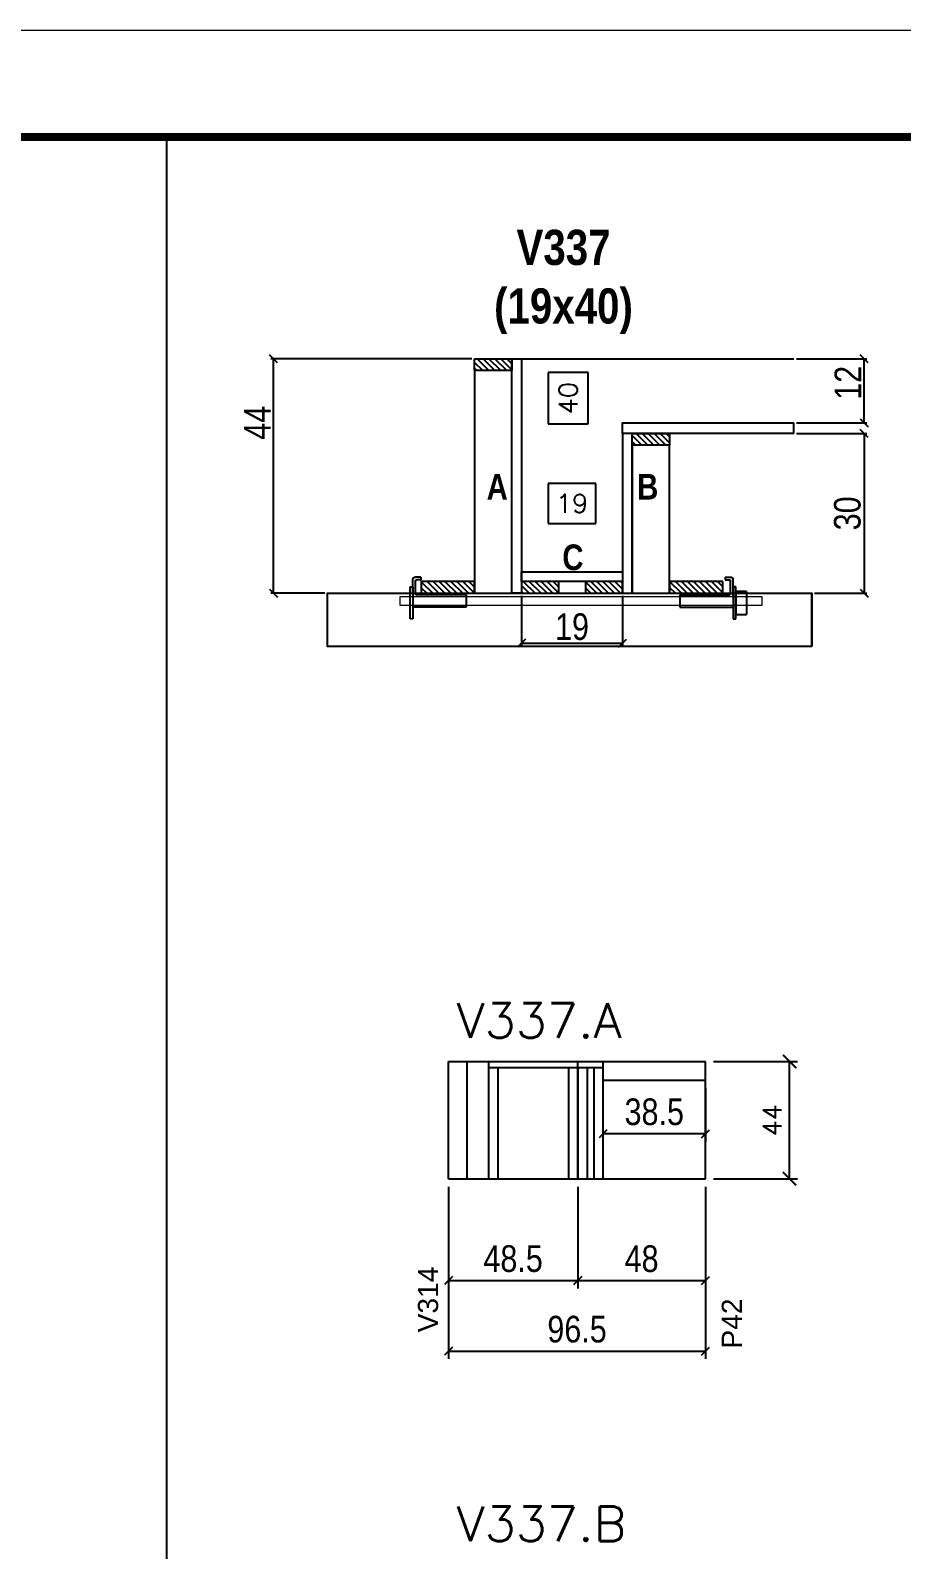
# Model space of a CAD drawing. Extents: x -3394 to 16474, y -5031 to 14397.
# Drawn here: x 4742 to 5069, y 43 to 614 of the extents above; entities that cross this region are included whole.
import ezdxf

# ---------------------------------------------------------------- set-up
doc = ezdxf.new("R2010")
doc.units = 0
doc.linetypes.add('DASHED', pattern=[0.75, 0.5, -0.25])
doc.layers.get('0').update_dxf_attribs({"linetype": 'CONTINUOUS'})
doc.layers.get('Defpoints').update_dxf_attribs({"linetype": 'CONTINUOUS'})
for name, color, linetype in [('barrote', 251, 'CONTINUOUS'), ('COTA', 241, 'CONTINUOUS'), ('Cota Seção (2x)', 4, 'CONTINUOUS'), ('detalhes', 4, 'CONTINUOUS'), ('NOMENCLATURA', 7, 'CONTINUOUS'), ('Painéis', 200, 'CONTINUOUS'), ('presilha', 1, 'CONTINUOUS'), ('SARR_2.2x10', 60, 'CONTINUOUS'), ('SARR_2.2x7', 40, 'CONTINUOUS'), ('SARR_3.5x7', 81, 'CONTINUOUS')]:
    doc.layers.add(name, color=color, linetype=linetype)
for name, color, linetype, lineweight in [('CONCRETO', 251, 'CONTINUOUS', 25), ('Folhas', 255, 'CONTINUOUS', 9), ('SARRAFO DE PRESSAO', 251, 'DASHED', 9), ('SCO-___-LAJ', 2, 'CONTINUOUS', 0), ('Texto Seção', 7, 'CONTINUOUS', 15)]:
    doc.layers.add(name, color=color, linetype=linetype, lineweight=lineweight)
doc.styles.add('ARIAL', font='arial.ttf')
doc.styles.add('COTA TECNICA', font='techl___.ttf', dxfattribs={"height": 10})
doc.styles.add('COTA TECNICA 2X', font='techl___.ttf', dxfattribs={"height": 10})
doc.styles.add('REGUA-120', font='ROMANS.shx', dxfattribs={"height": 15})
doc.styles.add('ROMANS', font='romans.shx')
doc.styles.add('TECNICA', font='techb___.ttf', dxfattribs={"height": 10})
doc.dimstyles.new('Cota Paínel', dxfattribs={"dimtxt": 7, "dimasz": 5, "dimexe": 3, "dimexo": 3, "dimgap": 3, "dimtad": 1, "dimdec": 1, "dimzin": 12, "dimdsep": 46, "dimtxsty": 'ROMANS', "dimblk": 'ARCHTICK', "dimcen": 0, "dimclrd": 4, "dimclre": 4, "dimclrt": 1, "dimadec": 1, "dimazin": 3, "dimtfac": 1, "dimtdec": 1, "dimtmove": 0, "dimatfit": 3, "dimldrblk": 'OBLIQUE', "dimfxl": 1, "dimtolj": 1, "dimtzin": 12, "dimarcsym": 0})
doc.dimstyles.new('Cota Seção interna', dxfattribs={"dimtxt": 7, "dimasz": 6, "dimexe": 0.18, "dimexo": 2, "dimgap": -4, "dimtad": 3, "dimdec": 1, "dimlfac": 0.5, "dimzin": 12, "dimdsep": 46, "dimtxsty": 'ROMANS', "dimblk": 'ARCHTICK', "dimcen": 0.09, "dimse1": 1, "dimse2": 1, "dimsd1": 1, "dimsd2": 1, "dimclrd": 180, "dimclre": 5, "dimclrt": 1, "dimadec": 0, "dimazin": 3, "dimtfac": 1, "dimtdec": 1, "dimtofl": 0, "dimtmove": 0, "dimatfit": 3, "dimldrblk": 'ARCHTICK', "dimfxl": 1, "dimtolj": 1, "dimtzin": 0, "dimarcsym": 0})
doc.dimstyles.new('PAINEL', dxfattribs={"dimtxt": 10, "dimasz": 3, "dimexe": 3, "dimexo": 3, "dimgap": 3, "dimtad": 1, "dimdec": 1, "dimzin": 12, "dimdsep": 46, "dimtxsty": 'COTA TECNICA', "dimblk1": 'OBLIQUE', "dimblk2": 'OBLIQUE', "dimsah": 1, "dimcen": 0.9, "dimclrd": 4, "dimclre": 4, "dimclrt": 240, "dimadec": 1, "dimazin": 3, "dimtfac": 1, "dimtdec": 1, "dimtmove": 0, "dimatfit": 3, "dimfxl": 1, "dimtolj": 1, "dimtzin": 12, "dimarcsym": 0})
doc.dimstyles.new('SECAO', dxfattribs={"dimscale": 0.333333, "dimtxt": 5, "dimasz": 9, "dimexe": 3, "dimexo": 3, "dimgap": 3, "dimtad": 1, "dimdec": 1, "dimlfac": 0.5, "dimzin": 12, "dimdsep": 46, "dimtxsty": 'COTA TECNICA 2X', "dimblk1": 'OBLIQUE', "dimblk2": 'OBLIQUE', "dimsah": 1, "dimcen": 0.9, "dimclrd": 4, "dimclre": 4, "dimclrt": 240, "dimadec": 1, "dimazin": 3, "dimtfac": 1, "dimtdec": 1, "dimtmove": 0, "dimatfit": 3, "dimfxl": 1, "dimtolj": 1, "dimtzin": 12, "dimarcsym": 0})

# ---------------------------------------------------------------- blocks, each defined once
blk = doc.blocks.new('9999999999')
at = {"layer": 'Folhas'}
blk.add_lwpolyline([(98138.98, 34190.21), (99623.98, 34190.21), (99623.98, 35240.21), (98138.98, 35240.21)], close=True, dxfattribs=at)
at = {"layer": 'Folhas', "color": 30, "const_width": 3}
blk.add_lwpolyline([(98213.98, 34230.21), (99583.98, 34230.21), (99583.98, 35200.21), (98213.98, 35200.21)], close=True, dxfattribs=at)
blk = doc.blocks.new('_Oblique')
at = {"color": 0, "linetype": 'ByBlock', "lineweight": -2}
blk.add_line((-0.5, -0.5), (0.5, 0.5), dxfattribs=at)
blk = doc.blocks.new('*D1631')
at = {"layer": 'COTA', "color": 4, "linetype": 'ByBlock', "lineweight": -2, "transparency": 16777216}
for p, q in [((4898.64, 179.56), (4898.64, 141.37)), ((4947.14, 179.56), (4947.14, 141.37)), ((4898.64, 144.37), (4947.14, 144.37))]:
    blk.add_line(p, q, dxfattribs=at)
at = {"layer": 'Defpoints', "color": 0, "linetype": 'ByBlock', "transparency": 16777216}
for p in [(4898.64, 182.56), (4947.14, 182.56), (4947.14, 144.37)]:
    blk.add_point(p, dxfattribs=at)
at = {"layer": 'COTA', "color": 4, "linetype": 'ByBlock', "lineweight": -2, "transparency": 16777216, "xscale": 3, "yscale": 3, "zscale": 3, "rotation": 180}
blk.add_blockref('_Oblique', (4898.64, 144.37), dxfattribs=at)
at = {"layer": 'COTA', "color": 4, "linetype": 'ByBlock', "lineweight": -2, "transparency": 16777216, "xscale": 3, "yscale": 3, "zscale": 3}
blk.add_blockref('_Oblique', (4947.14, 144.37), dxfattribs=at)
at = {"layer": 'COTA', "color": 240, "linetype": 'ByBlock', "transparency": 16777216, "insert": (4922.89, 152.5), "char_height": 10, "attachment_point": 5, "style": 'COTA TECNICA'}
blk.add_mtext('\\A1;48.5', dxfattribs=at)
blk = doc.blocks.new('*D1632')
at = {"layer": 'COTA', "color": 4, "linetype": 'ByBlock', "lineweight": -2, "transparency": 16777216}
for p, q in [((4947.14, 179.56), (4947.14, 141.37)), ((4995.14, 179.56), (4995.14, 141.37)), ((4947.14, 144.37), (4995.14, 144.37))]:
    blk.add_line(p, q, dxfattribs=at)
at = {"layer": 'Defpoints', "color": 0, "linetype": 'ByBlock', "transparency": 16777216}
for p in [(4947.14, 182.56), (4995.14, 182.56), (4995.14, 144.37)]:
    blk.add_point(p, dxfattribs=at)
at = {"layer": 'COTA', "color": 4, "linetype": 'ByBlock', "lineweight": -2, "transparency": 16777216, "xscale": 3, "yscale": 3, "zscale": 3, "rotation": 180}
blk.add_blockref('_Oblique', (4947.14, 144.37), dxfattribs=at)
at = {"layer": 'COTA', "color": 4, "linetype": 'ByBlock', "lineweight": -2, "transparency": 16777216, "xscale": 3, "yscale": 3, "zscale": 3}
blk.add_blockref('_Oblique', (4995.14, 144.37), dxfattribs=at)
at = {"layer": 'COTA', "color": 240, "linetype": 'ByBlock', "transparency": 16777216, "insert": (4971.14, 152.47), "char_height": 10, "attachment_point": 5, "style": 'COTA TECNICA'}
blk.add_mtext('\\A1;48', dxfattribs=at)
blk = doc.blocks.new('*D1665')
at = {"layer": 'COTA', "color": 4, "linetype": 'ByBlock', "lineweight": -2, "transparency": 16777216}
for p, q in [((4898.64, 179.56), (4898.64, 114.87)), ((4995.14, 179.56), (4995.14, 114.87)), ((4898.64, 117.87), (4995.14, 117.87))]:
    blk.add_line(p, q, dxfattribs=at)
at = {"layer": 'Defpoints', "color": 0, "linetype": 'ByBlock', "transparency": 16777216}
for p in [(4898.64, 182.56), (4995.14, 182.56), (4995.14, 117.87)]:
    blk.add_point(p, dxfattribs=at)
at = {"layer": 'COTA', "color": 4, "linetype": 'ByBlock', "lineweight": -2, "transparency": 16777216, "xscale": 3, "yscale": 3, "zscale": 3, "rotation": 180}
blk.add_blockref('_Oblique', (4898.64, 117.87), dxfattribs=at)
at = {"layer": 'COTA', "color": 4, "linetype": 'ByBlock', "lineweight": -2, "transparency": 16777216, "xscale": 3, "yscale": 3, "zscale": 3}
blk.add_blockref('_Oblique', (4995.14, 117.87), dxfattribs=at)
at = {"layer": 'COTA', "color": 240, "linetype": 'ByBlock', "transparency": 16777216, "insert": (4946.89, 126.01), "char_height": 10, "attachment_point": 5, "style": 'COTA TECNICA'}
blk.add_mtext('\\A1;96.5', dxfattribs=at)
blk = doc.blocks.new('_ArchTick')
at = {"color": 0, "linetype": 'ByBlock', "const_width": 0.15}
blk.add_lwpolyline([(-0.5, -0.5), (0.5, 0.5)], dxfattribs=at)
blk = doc.blocks.new('*D1633')
at = {"layer": 'COTA', "color": 4, "lineweight": -2, "transparency": 16777216}
for p, q in [((4998.14, 226.56), (5029.71, 226.56)), ((5026.71, 182.56), (5026.71, 226.56)), ((4998.14, 182.56), (5029.71, 182.56))]:
    blk.add_line(p, q, dxfattribs=at)
at = {"layer": 'Defpoints', "color": 0, "transparency": 16777216}
for p in [(4995.14, 226.56), (5026.71, 226.56), (4995.14, 182.56)]:
    blk.add_point(p, dxfattribs=at)
at = {"layer": 'COTA', "color": 4, "lineweight": -2, "transparency": 16777216, "xscale": 5, "yscale": 5, "zscale": 5}
for p, rotation in [((5026.71, 226.56), 90), ((5026.71, 182.56), 270)]:
    blk.add_blockref('_ArchTick', p, dxfattribs=dict(at, rotation=rotation))
at = {"layer": 'COTA', "color": 1, "transparency": 16777216, "insert": (5020.21, 204.56), "char_height": 7, "attachment_point": 5, "rotation": 90, "style": 'ROMANS'}
blk.add_mtext('\\A1;44', dxfattribs=at)
blk = doc.blocks.new('*D1667')
at = {"layer": 'COTA', "color": 4, "lineweight": -2, "transparency": 16777216}
for p, q in [((4956.64, 216.56), (4956.64, 196.37)), ((4995.14, 216.56), (4995.14, 196.37)), ((4995.14, 199.37), (4956.64, 199.37))]:
    blk.add_line(p, q, dxfattribs=at)
at = {"layer": 'Defpoints', "color": 0, "transparency": 16777216}
for p in [(4956.64, 219.56), (4995.14, 219.56), (4956.64, 199.37)]:
    blk.add_point(p, dxfattribs=at)
at = {"layer": 'COTA', "color": 4, "lineweight": -2, "transparency": 16777216, "xscale": 3, "yscale": 3, "zscale": 3, "rotation": 180}
blk.add_blockref('_Oblique', (4956.64, 199.37), dxfattribs=at)
at = {"layer": 'COTA', "color": 4, "lineweight": -2, "transparency": 16777216, "xscale": 3, "yscale": 3, "zscale": 3}
blk.add_blockref('_Oblique', (4995.14, 199.37), dxfattribs=at)
at = {"layer": 'COTA', "color": 240, "transparency": 16777216, "insert": (4975.89, 207.61), "char_height": 10, "attachment_point": 5, "style": 'COTA TECNICA'}
blk.add_mtext('\\A1;38.5', dxfattribs=at)
blk = doc.blocks.new('*D1638')
at = {"layer": 'COTA', "color": 4, "lineweight": -2, "transparency": 16777216}
for p, q in [((4926.01, 401.34), (4926.01, 382.66)), ((4964.01, 401.34), (4964.01, 382.66)), ((4926.01, 383.66), (4964.01, 383.66))]:
    blk.add_line(p, q, dxfattribs=at)
at = {"layer": 'Defpoints', "color": 0, "transparency": 16777216}
for p in [(4926.01, 402.34), (4964.01, 402.34), (4964.01, 383.66)]:
    blk.add_point(p, dxfattribs=at)
at = {"layer": 'COTA', "color": 4, "lineweight": -2, "transparency": 16777216, "xscale": 3, "yscale": 3, "zscale": 3, "rotation": 180}
blk.add_blockref('_Oblique', (4926.01, 383.66), dxfattribs=at)
at = {"layer": 'COTA', "color": 4, "lineweight": -2, "transparency": 16777216, "xscale": 3, "yscale": 3, "zscale": 3}
blk.add_blockref('_Oblique', (4964.01, 383.66), dxfattribs=at)
at = {"layer": 'COTA', "color": 240, "transparency": 16777216, "insert": (4945.01, 389.75), "char_height": 10, "attachment_point": 5, "style": 'COTA TECNICA 2X'}
blk.add_mtext('\\A1;19', dxfattribs=at)
blk = doc.blocks.new('PRESILHA METÁLICA 1')
at = {"layer": 'presilha'}
for p, q in [((7.5, 10.64), (7.5, 19.86)), ((12, 21), (8.64, 21)), ((9, 11.57), (9, 18.93)), ((12, 19.5), (9.57, 19.5)), ((12, 21), (12, 19.5)), ((0, 13), (6, 13)), ((0, 13), (0, 0)), ((6, 15.5), (7.5, 15.5)), ((6, -2.5), (6, 15.5)), ((6, 13), (6, 0)), ((7.5, 15.5), (7.5, -2.5)), ((37.5, 11), (9.57, 11)), ((37.5, 11), (37.5, 4.1)), ((6, 0), (0, 0)), ((37.5, 4.1), (7.5, 4.1)), ((7.5, -2.5), (6, -2.5))]:
    blk.add_line(p, q, dxfattribs=at)
for centre, radius, start, end in [((8.64, 19.86), 1.14, 90, 180), ((9.57, 18.93), 0.57, 90, 180), ((9.57, 11.57), 0.57, 180, 270)]:
    blk.add_arc(centre, radius, start, end, dxfattribs=at)
blk = doc.blocks.new('PRESILHA METÁLICA 2')
at = {"layer": 'presilha'}
for p, q in [((-5.25, 23.5), (-5.25, 22)), ((-5.25, 23.5), (-1.89, 23.5)), ((-5.25, 22), (-2.82, 22)), ((-2.25, 14.07), (-2.25, 21.43)), ((-0.75, 14.64), (-0.75, 22.36)), ((0.75, 18), (-0.75, 18)), ((-0.75, 18), (-0.75, 0)), ((0.75, 0), (0.75, 18)), ((-30.75, 13.5), (-30.75, 6.6)), ((-30.75, 13.5), (-2.82, 13.5)), ((-30.75, 6.6), (-0.75, 6.6)), ((-0.75, 0), (0.75, 0))]:
    blk.add_line(p, q, dxfattribs=at)
for centre, radius, start, end in [((-2.82, 21.43), 0.57, 0, 90), ((-1.89, 22.36), 1.14, 0, 90), ((-2.82, 14.07), 0.57, 270, 0)]:
    blk.add_arc(centre, radius, start, end, dxfattribs=at)
blk = doc.blocks.new('*D1639')
at = {"layer": 'COTA', "color": 4, "lineweight": -2, "transparency": 16777216}
for p, q in [((5029.31, 462.34), (5055.66, 462.34)), ((5054.66, 462.34), (5054.66, 402.34)), ((5036.07, 402.34), (5055.66, 402.34))]:
    blk.add_line(p, q, dxfattribs=at)
at = {"layer": 'Defpoints', "color": 0, "transparency": 16777216}
for p in [(5028.31, 462.34), (5035.07, 402.34), (5054.66, 402.34)]:
    blk.add_point(p, dxfattribs=at)
at = {"layer": 'COTA', "color": 4, "lineweight": -2, "transparency": 16777216, "xscale": 3, "yscale": 3, "zscale": 3}
for p, rotation in [((5054.66, 462.34), 90), ((5054.66, 402.34), 270)]:
    blk.add_blockref('_Oblique', p, dxfattribs=dict(at, rotation=rotation))
at = {"layer": 'COTA', "color": 240, "transparency": 16777216, "insert": (5048.44, 432.34), "char_height": 10, "attachment_point": 5, "rotation": 90, "style": 'COTA TECNICA 2X'}
blk.add_mtext('\\A1;30', dxfattribs=at)
blk = doc.blocks.new('*D1640')
at = {"layer": 'Cota Seção (2x)', "color": 180, "lineweight": -2, "transparency": 16777216}
for p, q in [((4951.08, 485.27), (4936.08, 485.27)), ((4936.08, 485.27), (4936.08, 465.94)), ((4951.08, 465.94), (4951.08, 485.27)), ((4936.08, 465.94), (4951.08, 465.94))]:
    blk.add_line(p, q, dxfattribs=at)
at = {"layer": 'Defpoints', "color": 0, "transparency": 16777216}
for p in [(4926.01, 490.34), (4955.08, 490.34), (4933.43, 410.34)]:
    blk.add_point(p, dxfattribs=at)
at = {"layer": 'Cota Seção (2x)', "color": 1, "transparency": 16777216, "insert": (4943.58, 475.6), "char_height": 7, "attachment_point": 5, "rotation": 90, "style": 'ROMANS'}
blk.add_mtext('\\A1;40', dxfattribs=at)
blk = doc.blocks.new('*D1641')
at = {"layer": 'COTA', "color": 4, "lineweight": -2, "transparency": 16777216}
for p, q in [((5029.31, 490.34), (5055.66, 490.34)), ((5054.66, 466.34), (5054.66, 490.34)), ((5029.31, 466.34), (5055.66, 466.34))]:
    blk.add_line(p, q, dxfattribs=at)
at = {"layer": 'Defpoints', "color": 0, "transparency": 16777216}
for p in [(5028.31, 490.34), (5054.66, 490.34), (5028.31, 466.34)]:
    blk.add_point(p, dxfattribs=at)
at = {"layer": 'COTA', "color": 4, "lineweight": -2, "transparency": 16777216, "xscale": 3, "yscale": 3, "zscale": 3}
for p, rotation in [((5054.66, 490.34), 90), ((5054.66, 466.34), 270)]:
    blk.add_blockref('_Oblique', p, dxfattribs=dict(at, rotation=rotation))
at = {"layer": 'COTA', "color": 240, "transparency": 16777216, "insert": (5048.6, 481.34), "char_height": 10, "attachment_point": 5, "rotation": 90, "style": 'COTA TECNICA 2X'}
blk.add_mtext('\\A1;12', dxfattribs=at)
blk = doc.blocks.new('*D1642')
at = {"layer": 'COTA', "color": 4, "lineweight": -2, "transparency": 16777216}
for p, q in [((4907.41, 490.34), (4831.94, 490.34)), ((4832.94, 402.34), (4832.94, 490.34)), ((4852.15, 402.34), (4831.94, 402.34))]:
    blk.add_line(p, q, dxfattribs=at)
at = {"layer": 'Defpoints', "color": 0, "transparency": 16777216}
for p in [(4832.94, 490.34), (4908.41, 490.34), (4853.15, 402.34)]:
    blk.add_point(p, dxfattribs=at)
at = {"layer": 'COTA', "color": 4, "lineweight": -2, "transparency": 16777216, "xscale": 3, "yscale": 3, "zscale": 3}
for p, rotation in [((4832.94, 490.34), 90), ((4832.94, 402.34), 270)]:
    blk.add_blockref('_Oblique', p, dxfattribs=dict(at, rotation=rotation))
at = {"layer": 'COTA', "color": 240, "transparency": 16777216, "insert": (4826.87, 466.34), "char_height": 10, "attachment_point": 5, "rotation": 90, "style": 'COTA TECNICA 2X'}
blk.add_mtext('\\A1;44', dxfattribs=at)
blk = doc.blocks.new('*D1662')
at = {"layer": 'Cota Seção (2x)', "color": 180, "lineweight": -2, "transparency": 16777216}
for p, q in [((4954.01, 443.55), (4936.01, 443.55)), ((4936.01, 443.55), (4936.01, 428.55)), ((4954.01, 428.55), (4954.01, 443.55)), ((4936.01, 428.55), (4954.01, 428.55))]:
    blk.add_line(p, q, dxfattribs=at)
at = {"layer": 'Defpoints', "color": 0, "transparency": 16777216}
for p in [(4926.01, 424.55), (4926.01, 410.34), (4964.01, 410.34)]:
    blk.add_point(p, dxfattribs=at)
at = {"layer": 'Cota Seção (2x)', "color": 1, "transparency": 16777216, "insert": (4945.01, 436.05), "char_height": 7, "attachment_point": 5, "style": 'ROMANS'}
blk.add_mtext('\\A1;19', dxfattribs=at)

msp = doc.modelspace()

# ---------------------------------------------------------------- hatches: boundary and pattern name
at = {"layer": 'SARR_2.2x10'}
h = msp.add_hatch(dxfattribs=at)
h.set_pattern_fill('ANSI31', color=256, scale=0.5, angle=90)
h.set_pattern_definition([(135, (38099.4334, -123109.8311), (-1.122532015, -1.122532015), [])])
h.paths.add_polyline_path([(4908.41, 406.74), (4908.41, 402.34), (4888.41, 402.34), (4888.41, 406.74)])
h = msp.add_hatch(dxfattribs=at)
h.set_pattern_fill('ANSI31', color=256, scale=0.5, angle=90)
h.set_pattern_definition([(135, (37986.2334, -123109.8311), (-1.122532015, -1.122532015), [])])
h.paths.add_polyline_path([(5001.61, 406.74), (5001.61, 402.34), (4981.61, 402.34), (4981.61, 406.74)])
at = {"layer": 'SARR_2.2x7'}
h = msp.add_hatch(dxfattribs=at)
h.set_pattern_fill('ANSI31', color=256, scale=0.5, angle=90)
h.set_pattern_definition([(135, (37990.2334, -123026.2311), (-1.122532015, -1.122532015), [])])
h.paths.add_polyline_path([(4922.41, 490.34), (4922.41, 485.94), (4908.41, 485.94), (4908.41, 490.34)])
h = msp.add_hatch(dxfattribs=at)
h.set_pattern_fill('ANSI31', color=256, scale=0.5, angle=90)
h.set_pattern_definition([(135, (37931.0334, -123054.2311), (-1.122532015, -1.122532015), [])])
h.paths.add_polyline_path([(4981.61, 462.34), (4981.61, 457.94), (4967.61, 457.94), (4967.61, 462.34)])
h = msp.add_hatch(dxfattribs=at)
h.set_pattern_fill('ANSI31', color=256, scale=0.5, angle=90)
h.set_pattern_definition([(135, (38137.8334, -123109.8311), (-1.122532015, -1.122532015), [])])
h.paths.add_polyline_path([(4940.01, 406.74), (4940.01, 402.34), (4926.01, 402.34), (4926.01, 406.74)])
h = msp.add_hatch(dxfattribs=at)
h.set_pattern_fill('ANSI31', color=256, scale=0.5, angle=90)
h.set_pattern_definition([(135, (38113.8334, -123109.8311), (-1.122532015, -1.122532015), [])])
h.paths.add_polyline_path([(4964.01, 406.74), (4964.01, 402.34), (4950.01, 402.34), (4950.01, 406.74)])

# ---------------------------------------------------------------- linework, layer by layer
at = {"layer": 'barrote', "elevation": 0}
msp.add_lwpolyline([(5035.07, 382.34), (4853.15, 382.34), (4853.15, 402.34), (5035.07, 402.34)], close=True, dxfattribs=at)
at = {"layer": 'CONCRETO', "linetype": 'Continuous'}
msp.add_line((4926.01, 490.34), (5028.31, 490.34), dxfattribs=at)
at = {"layer": 'COTA', "linetype": 'Continuous'}
msp.add_line((4792.75, 573.65), (4792.75, -197.11), dxfattribs=at)
at = {"layer": 'detalhes', "color": 250}
msp.add_line((5035.07, 382.34), (5035.07, 402.34), dxfattribs=at)
at = {"layer": 'Painéis', "linetype": 'Continuous'}
msp.add_line((5028.31, 462.34), (5028.31, 466.34), dxfattribs=at)
at = {"layer": 'Painéis', "linetype": 'ByBlock'}
for p, q in [((4898.64, 226.56), (4995.14, 226.56)), ((4898.64, 182.56), (4898.64, 226.56)), ((4947.14, 182.56), (4947.14, 226.56)), ((4995.14, 182.56), (4995.14, 226.56)), ((4898.64, 182.56), (4995.14, 182.56))]:
    msp.add_line(p, q, dxfattribs=at)
at = {"layer": 'Painéis', "linetype": 'Continuous', "elevation": 0}
for points in [[(4922.41, 402.34), (4922.41, 490.34), (4926.01, 490.34), (4926.01, 402.34)], [(4967.61, 402.34), (4967.61, 462.34), (4964.01, 462.34), (4964.01, 402.34)], [(4926.01, 410.34), (4964.01, 410.34), (4964.01, 406.74), (4926.01, 406.74)]]:
    msp.add_lwpolyline(points, close=True, dxfattribs=at)
at = {"layer": 'Painéis', "linetype": 'Continuous'}
msp.add_lwpolyline([(5028.31, 462.34), (4964.01, 462.34), (4964.01, 466.34), (5028.31, 466.34)], dxfattribs=at)
at = {"layer": 'SARR_2.2x10', "elevation": 0}
for points in [[(4908.41, 406.74), (4888.41, 406.74), (4888.41, 402.34), (4908.41, 402.34)], [(5001.61, 406.74), (4981.61, 406.74), (4981.61, 402.34), (5001.61, 402.34)]]:
    msp.add_lwpolyline(points, close=True, dxfattribs=at)
at = {"layer": 'SARR_2.2x7', "linetype": 'Continuous'}
for p, q in [((4905.64, 182.56), (4905.64, 226.56)), ((4913.64, 224.36), (4947.14, 224.36)), ((4947.14, 224.36), (4956.64, 224.36)), ((4956.64, 219.56), (4995.14, 219.56))]:
    msp.add_line(p, q, dxfattribs=at)
at = {"layer": 'SARR_2.2x7', "elevation": 0}
for points in [[(4908.41, 490.34), (4922.41, 490.34), (4922.41, 485.94), (4908.41, 485.94)], [(4967.61, 462.34), (4981.61, 462.34), (4981.61, 457.94), (4967.61, 457.94)], [(4940.01, 406.74), (4926.01, 406.74), (4926.01, 402.34), (4940.01, 402.34)], [(4964.01, 406.74), (4950.01, 406.74), (4950.01, 402.34), (4964.01, 402.34)]]:
    msp.add_lwpolyline(points, close=True, dxfattribs=at)
at = {"layer": 'SARR_3.5x7'}
for p, q in [((4913.64, 226.56), (4913.64, 182.56)), ((4917.14, 224.36), (4917.14, 182.56)), ((4943.64, 224.36), (4943.64, 182.56)), ((4947.14, 224.36), (4947.14, 182.56)), ((4950.64, 224.36), (4950.64, 182.56)), ((4953.14, 224.36), (4953.14, 182.56)), ((4956.64, 226.56), (4956.64, 182.56)), ((4913.64, 182.56), (4917.14, 182.56)), ((4943.64, 182.56), (4947.14, 182.56)), ((4947.14, 182.56), (4950.64, 182.56)), ((4953.14, 182.56), (4956.64, 182.56))]:
    msp.add_line(p, q, dxfattribs=at)
at = {"layer": 'SARR_3.5x7', "elevation": 0}
for points in [[(4922.41, 485.94), (4908.41, 485.94), (4908.41, 402.34), (4922.41, 402.34)], [(4981.61, 457.94), (4967.61, 457.94), (4967.61, 402.34), (4981.61, 402.34)]]:
    msp.add_lwpolyline(points, close=True, dxfattribs=at)
at = {"layer": 'SCO-___-LAJ', "color": 1, "elevation": 0}
msp.add_lwpolyline([(5016.46, 401.01), (4880.3, 401.01), (4880.3, 397.81), (5016.46, 397.81)], close=True, dxfattribs=at)

# ---------------------------------------------------------------- block references
at = {"layer": 'presilha', "xscale": -0.6666666666666666, "yscale": 0.6666666666666666, "zscale": 0.6666666666666666}
for name, p in [('PRESILHA METÁLICA 2', (4884.73, 392.71)), ('PRESILHA METÁLICA 1', (5010.48, 394.37))]:
    msp.add_blockref(name, p, dxfattribs=at)
at = {"layer": 'SARRAFO DE PRESSAO', "color": 6, "linetype": 'ByBlock'}
msp.add_blockref('9999999999', (-93866.77, -34626.55), dxfattribs=at)

# ---------------------------------------------------------------- texts
at = {"layer": 'detalhes', "style": 'TECNICA'}
for s, p in [('A', (4912.95, 437.52)), ('B', (4969.47, 437.52)), ('C', (4941.38, 411.04))]:
    msp.add_text(s, height=9.6, dxfattribs=at).set_placement(p)
at = {"layer": 'NOMENCLATURA', "linetype": 'Continuous', "style": 'ARIAL'}
for s, p in [('V314', (4894.71, 124.86)), ('P42', (5008.81, 118.78))]:
    msp.add_text(s, height=7.567, rotation=90, dxfattribs=at).set_placement(p)
at = {"layer": 'NOMENCLATURA', "insert": (4941.81, 538.81), "char_height": 13.2, "attachment_point": 2, "style": 'TECNICA'}
msp.add_mtext_dynamic_manual_height_columns('V337\\P(19x40)', width=13.2, gutter_width=1, heights=[0], dxfattribs=at)
at = {"layer": 'Texto Seção', "style": 'REGUA-120', "width": 1.05}
for s, p in [('V337.A', (4901.64, 235.47)), ('V337.B', (4901.64, 46.52))]:
    msp.add_text(s, height=13, dxfattribs=at).set_placement(p)

# ---------------------------------------------------------------- dimensions: what is measured, and where the dimension line sits
at = {"layer": 'COTA'}
for base, p1, p2, picture, middle in [((4832.94, 490.34), (4853.15, 402.34), (4908.41, 490.34), '*D1642', (4832.94, 466.34)), ((5054.66, 490.34), (5028.31, 466.34), (5028.31, 490.34), '*D1641', (5054.66, 481.34))]:
    dim = msp.add_linear_dim(base=base, p1=p1, p2=p2, angle=90, dimstyle='SECAO', dxfattribs=at)
    dim.commit()
    dim.dimension.update_dxf_attribs({"geometry": picture, "text_midpoint": middle, "dimtype": 160})
for base, p1, p2, dimstyle, picture, middle in [((5054.66, 402.34), (5028.31, 462.34), (5035.07, 402.34), 'SECAO', '*D1639', (5048.44, 432.34)), ((5026.71, 226.56), (4995.14, 182.56), (4995.14, 226.56), 'Cota Paínel', '*D1633', (5020.21, 204.56))]:
    dim = msp.add_linear_dim(base=base, p1=p1, p2=p2, angle=90, dimstyle=dimstyle, dxfattribs=at)
    dim.commit()
    dim.dimension.update_dxf_attribs({"geometry": picture, "text_midpoint": middle})
dim = msp.add_linear_dim(base=(4964.01, 383.66), p1=(4926.01, 402.34), p2=(4964.01, 402.34), dimstyle='SECAO', dxfattribs=at)
dim.commit()
dim.dimension.update_dxf_attribs({"geometry": '*D1638', "text_midpoint": (4945.01, 383.66), "dimtype": 160})
dim = msp.add_linear_dim(base=(4956.64, 199.37), p1=(4995.14, 219.56), p2=(4956.64, 219.56), dimstyle='PAINEL', dxfattribs=at)
dim.commit()
dim.dimension.update_dxf_attribs({"geometry": '*D1667', "text_midpoint": (4975.89, 207.61)})
at = {"layer": 'COTA', "linetype": 'ByBlock'}
for base, p2, picture, middle in [((4947.14, 144.37), (4947.14, 182.56), '*D1631', (4922.89, 152.5)), ((4995.14, 117.87), (4995.14, 182.56), '*D1665', (4946.89, 126.01))]:
    dim = msp.add_linear_dim(base=base, p1=(4898.64, 182.56), p2=p2, dimstyle='PAINEL', dxfattribs=at)
    dim.commit()
    dim.dimension.update_dxf_attribs({"geometry": picture, "text_midpoint": middle})
dim = msp.add_linear_dim(base=(4995.14, 144.37), p1=(4947.14, 182.56), p2=(4995.14, 182.56), dimstyle='PAINEL', override={"dimtmove": 1}, dxfattribs=at)
dim.commit()
dim.dimension.update_dxf_attribs({"geometry": '*D1632', "text_midpoint": (4971.14, 152.47)})
at = {"layer": 'Cota Seção (2x)'}
dim = msp.add_linear_dim(base=(4955.08, 490.34), p1=(4933.43, 410.34), p2=(4926.01, 490.34), angle=90, dimstyle='Cota Seção interna', dxfattribs=at)
dim.commit()
dim.dimension.update_dxf_attribs({"geometry": '*D1640', "text_midpoint": (4955.08, 475.6), "dimtype": 160})
dim = msp.add_linear_dim(base=(4926.01, 424.55), p1=(4964.01, 410.34), p2=(4926.01, 410.34), dimstyle='Cota Seção interna', dxfattribs=at)
dim.commit()
dim.dimension.update_dxf_attribs({"geometry": '*D1662', "text_midpoint": (4945.01, 436.05)})

doc.saveas('drawing.dxf')
